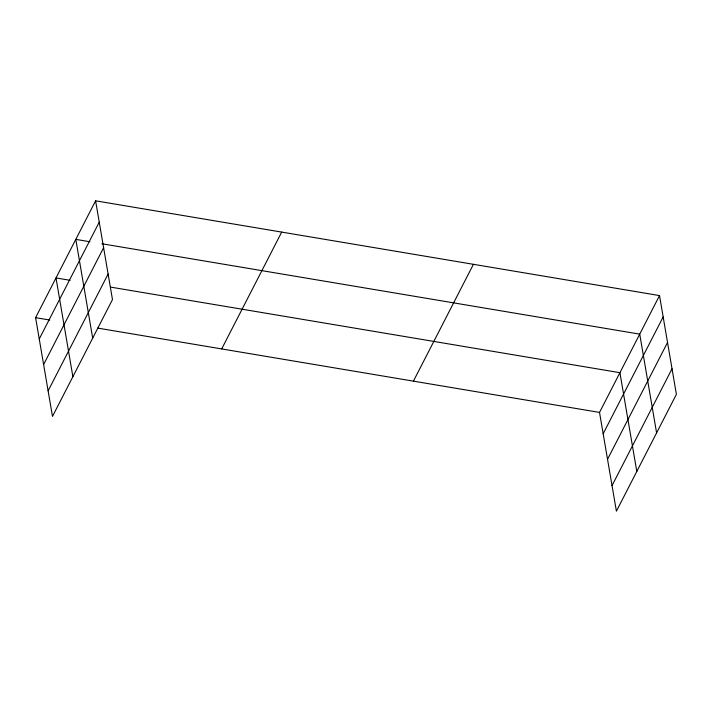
<?xml version="1.0" encoding="UTF-8"?>
<svg xmlns="http://www.w3.org/2000/svg" width="712" height="712" viewBox="0 0 712 712"><rect width="100%" height="100%" fill="white"/><g stroke="black" fill="none" stroke-linecap="round" stroke-linejoin="round"><path stroke-width="1.07" d="M95.595 200.82L112.478 299.583L52.483 416.413L35.6 317.659L95.595 200.82L659.517 295.587L676.4 394.341L616.405 511.18L599.522 412.417L659.517 295.587M39.249 338.992L99.244 222.153M43.61 364.544L103.614 247.705M48.113 390.87L108.117 274.031M221.69 348.925L281.694 232.094M413.423 381.142L473.427 264.312M603.162 433.75L663.166 316.92M607.532 459.302L667.536 342.463M612.035 485.628L672.03 368.789M89.943 241.751L75.801 239.374L92.685 338.138M101.914 243.762L639.723 334.142L656.597 432.896M70.15 280.314L55.999 277.929L72.882 376.692M110.413 287.078L619.921 372.696L636.804 471.451M35.6 317.659L49.751 320.035M97.633 328.081L599.522 412.417"/></g></svg>
